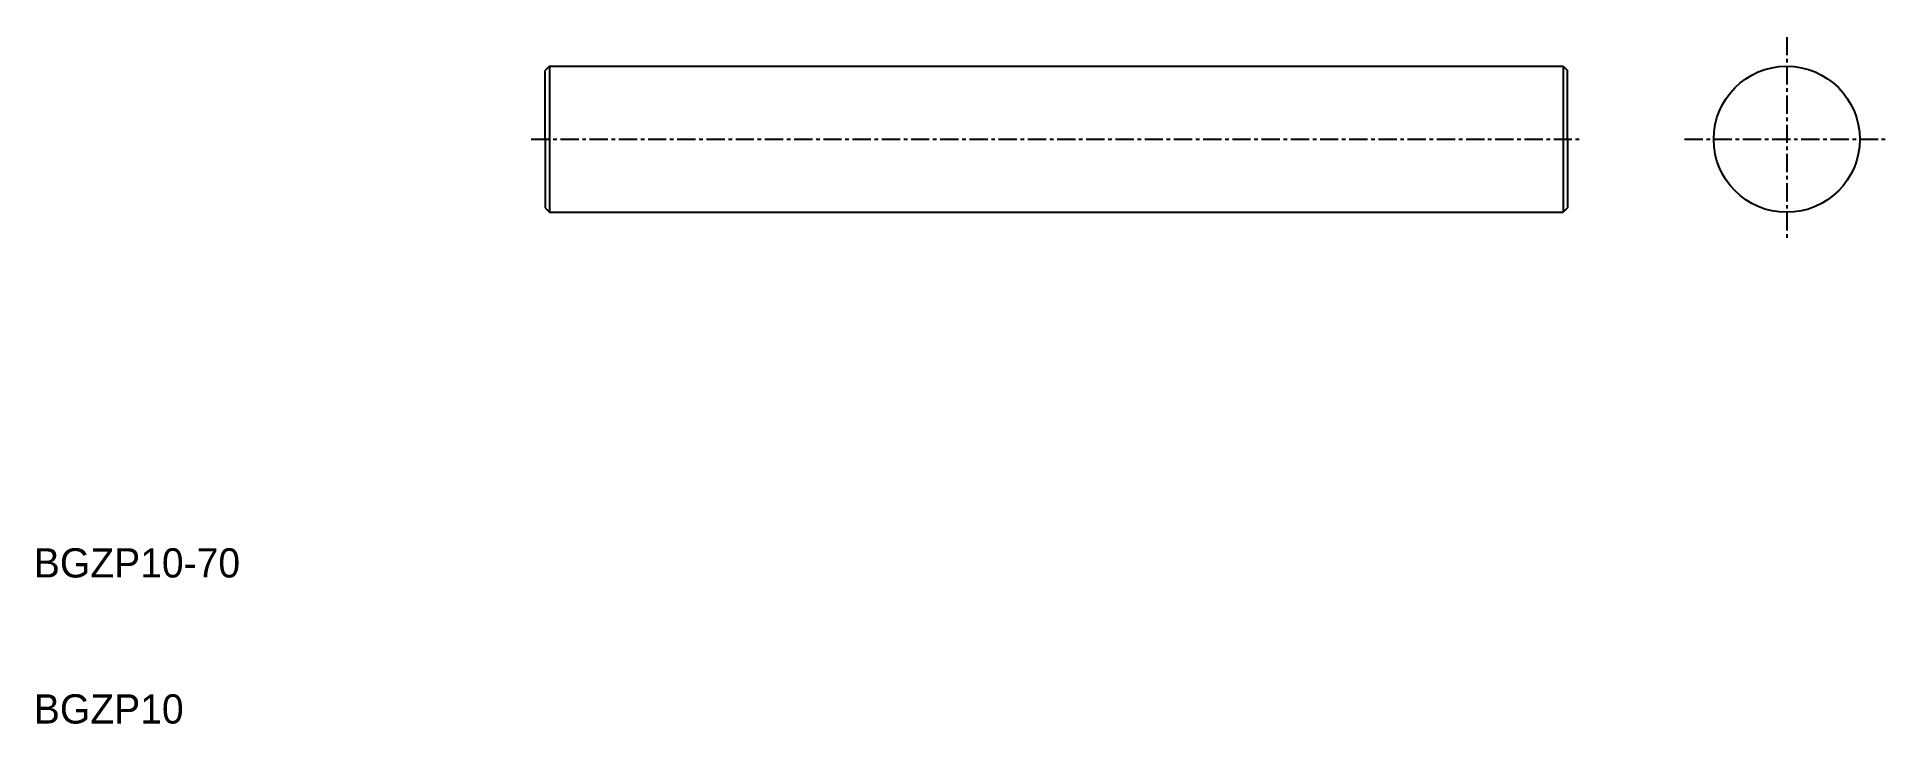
# Model space of a CAD drawing. Extents: x 10 to 137, y 10 to 57.
import ezdxf

# ---------------------------------------------------------------- set-up
doc = ezdxf.new("R2010")
doc.units = 0
doc.linetypes.add('CENTER', pattern=[2, 1.25, -0.25, 0.25, -0.25])
doc.layers.get('0').update_dxf_attribs({"linetype": 'CONTINUOUS'})
doc.layers.add('CENTER', color=1, linetype='CENTER')

msp = doc.modelspace()

# ---------------------------------------------------------------- linework, layer by layer
at = {"color": 7, "linetype": 'CONTINUOUS'}
for p, q in [((45.3, 55), (45, 54.7)), ((45, 50), (45, 54.7)), ((45.3, 55), (114.7, 55)), ((45.3, 55), (45.3, 45)), ((114.7, 55), (115, 54.7)), ((114.7, 55), (114.7, 45)), ((115, 50), (115, 54.7)), ((45, 50), (45, 45.3)), ((115, 50), (115, 45.3)), ((45, 45.3), (45.3, 45)), ((45.3, 45), (114.7, 45)), ((115, 45.3), (114.7, 45))]:
    msp.add_line(p, q, dxfattribs=at)
msp.add_circle((130, 50), 5, dxfattribs=at)
at = {"layer": 'CENTER', "color": 1, "linetype": 'CENTER'}
for p, q in [((130, 57), (130, 43)), ((44.05, 50), (115.91, 50)), ((123, 50), (137, 50))]:
    msp.add_line(p, q, dxfattribs=at)

# ---------------------------------------------------------------- texts
at = {"color": 7, "linetype": 'CONTINUOUS'}
for s, p in [('BGZP10-70', (10, 20)), ('BGZP10', (10, 10))]:
    msp.add_text(s, height=2, dxfattribs=at).set_placement(p)

doc.saveas('drawing.dxf')
